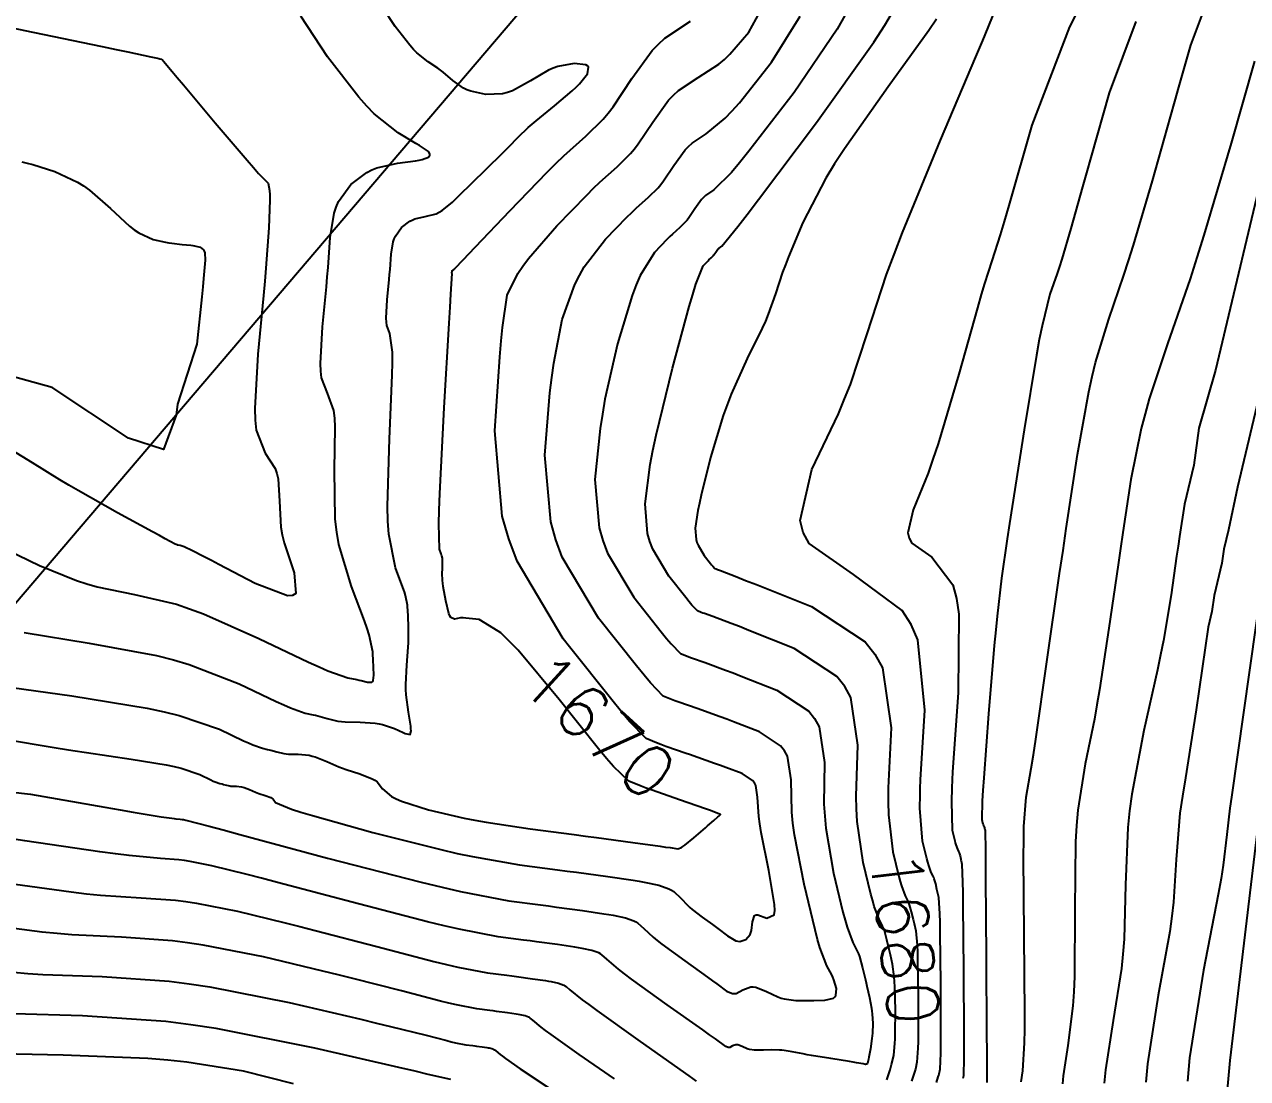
# Model space of a CAD drawing. Header units: metres. Extents: x 837476 to 838477, y 1189012 to 1191014.
# Drawn here: x 837908.3 to 837998.5, y 1190220.5 to 1190298.2 of the extents above; entities that cross this region are included whole.
import ezdxf

# ---------------------------------------------------------------- set-up
doc = ezdxf.new("R2010")
doc.units = ezdxf.units.M
doc.header["$LTSCALE"] = 0.3
for name, color, linetype in [('CORREDORVIA', 94, 'Continuous'), ('COTAS 10', 1, 'Continuous'), ('COTAS INT', 252, 'Continuous')]:
    doc.layers.add(name, color=color, linetype=linetype)
doc.styles.get("Standard").update_dxf_attribs({"font": 'simplex.shx'})

msp = doc.modelspace()

# ---------------------------------------------------------------- linework, layer by layer
at = {"layer": 'CORREDORVIA'}
msp.add_lwpolyline([(837910.676, 1191000.965), (838246.889, 1191005.3), (838347.391, 1190870.925), (838423.516, 1190628.699), (838450.215, 1190473.685), (838321.32, 1190375.615), (838242.09, 1190297.633), (838236.889, 1190068.622), (838166.593, 1189160.17), (837860.483, 1189307.124), (837593.191, 1189234.399), (837744.487, 1189686.609), (837700.859, 1189887.9), (837671.347, 1190075.087), (837676.273, 1190181.696), (837885.383, 1190229.429), (837983.184, 1190344.12), (837817.554, 1190502.187), (837798.033, 1190660.17), (837963.574, 1190795.982)], close=True, dxfattribs=at)
at = {"layer": 'COTAS 10'}
for points in [[(837906.501, 1190249.45), (837911.834, 1190248.712), (837917.393, 1190247.804), (837918.636, 1190247.541), (837919.751, 1190247.273), (837922.711, 1190246.264), (837924.489, 1190245.414), (837924.859, 1190245.247), (837925.177, 1190245.109), (837925.882, 1190244.857), (837926.264, 1190244.779), (837926.376, 1190244.751), (837926.492, 1190244.721), (837926.937, 1190244.589), (837927.464, 1190244.471), (837927.631, 1190244.45), (837927.808, 1190244.433), (837928.525, 1190244.411), (837929.321, 1190244.337), (837929.547, 1190244.287), (837929.775, 1190244.225), (837930.623, 1190243.89), (837931.524, 1190243.495), (837931.787, 1190243.393), (837932.056, 1190243.295), (837933.075, 1190242.968), (837933.973, 1190242.614), (837934.165, 1190242.498), (837934.332, 1190242.375), (837934.735, 1190241.867), (837935.404, 1190241.291), (837935.74, 1190241.125), (837936.141, 1190240.957), (837938.135, 1190240.324), (837940.755, 1190239.714), (837941.551, 1190239.559), (837942.378, 1190239.41), (837945.62, 1190238.923), (837948.875, 1190238.497), (837949.71, 1190238.386), (837950.516, 1190238.278), (837953.19, 1190237.915), (837955.213, 1190237.633), (837955.61, 1190237.577), (837955.935, 1190237.53), (837956.519, 1190237.439), (837956.77, 1190237.545), (837956.886, 1190237.622), (837957.021, 1190237.721), (837957.677, 1190238.25), (837958.383, 1190238.851), (837958.55, 1190238.994), (837958.705, 1190239.128), (837959.162, 1190239.527), (837959.468, 1190239.8), (837959.528, 1190239.854), (837959.577, 1190239.898), (837959.662, 1190239.978), (837959.208, 1190240.154), (837958.916, 1190240.258), (837958.553, 1190240.386), (837956.641, 1190241.049), (837954.619, 1190241.76), (837954.186, 1190241.918), (837953.807, 1190242.059), (837952.899, 1190242.429), (837951.775, 1190243.512), (837951.261, 1190244.103), (837950.658, 1190244.82), (837947.75, 1190248.461), (837944.727, 1190252.082), (837944.052, 1190252.787), (837943.448, 1190253.362), (837942.627, 1190253.878), (837941.853, 1190254.364), (837940.885, 1190254.461), (837940.677, 1190254.467), (837940.494, 1190254.463), (837940.049, 1190254.373), (837939.779, 1190254.49), (837939.708, 1190254.618), (837939.637, 1190254.786), (837939.393, 1190255.739), (837939.21, 1190256.792), (837939.178, 1190257.024), (837939.154, 1190257.231), (837939.136, 1190257.763), (837939.163, 1190258.092), (837939.167, 1190258.172), (837939.171, 1190258.246), (837939.171, 1190258.471), (837939.164, 1190258.647), (837939.162, 1190258.691), (837939.16, 1190258.732), (837939.153, 1190258.863), (837939.115, 1190259.039), (837939.093, 1190259.108), (837939.067, 1190259.186), (837938.929, 1190259.543), (837938.882, 1190261.394), (837938.912, 1190262.414), (837938.961, 1190263.654), (837939.294, 1190269.965), (837939.657, 1190276.196), (837939.726, 1190277.386), (837939.781, 1190278.343), (837939.862, 1190279.868), (837939.856, 1190279.884), (837939.855, 1190279.892), (837939.855, 1190279.9), (837939.857, 1190279.94), (837939.861, 1190279.983), (837939.863, 1190280.005), (837939.865, 1190280.037), (837939.87, 1190280.064), (837939.874, 1190280.076), (837939.888, 1190280.095), (837939.905, 1190280.108), (837939.911, 1190280.111), (837939.916, 1190280.113), (837939.939, 1190280.118), (837939.962, 1190280.125), (837939.968, 1190280.128), (837939.975, 1190280.131), (837939.997, 1190280.149), (837940.022, 1190280.173), (837940.029, 1190280.181), (837940.038, 1190280.189), (837940.071, 1190280.222), (837940.713, 1190280.897), (837941.105, 1190281.31), (837941.591, 1190281.822), (837944.116, 1190284.485), (837946.881, 1190287.338), (837947.517, 1190287.968), (837948.097, 1190288.53), (837949.722, 1190289.981), (837951.007, 1190291.242), (837951.372, 1190291.683), (837951.741, 1190292.164), (837953.108, 1190294.232), (837954.62, 1190296.3), (837955.081, 1190296.781), (837955.56, 1190297.222), (837957.443, 1190298.481)], [(837975.589, 1190298.616), (837975.021, 1190297.77), (837972.027, 1190293.63), (837968.788, 1190289.062), (837968.066, 1190287.946), (837967.419, 1190286.894), (837965.714, 1190283.63), (837964.67, 1190281.094), (837964.44, 1190280.5), (837964.236, 1190279.953), (837963.713, 1190278.37), (837963.177, 1190276.861), (837962.965, 1190276.36), (837962.726, 1190275.823), (837961.63, 1190273.588), (837960.438, 1190270.967), (837960.138, 1190270.188), (837959.851, 1190269.386), (837958.923, 1190266.295), (837958.235, 1190263.522), (837958.1, 1190262.92), (837957.988, 1190262.39), (837957.784, 1190261.077), (837957.856, 1190260.257), (837957.918, 1190260.038), (837957.999, 1190259.823), (837958.443, 1190259.076), (837958.909, 1190258.489), (837959.003, 1190258.375), (837959.081, 1190258.281), (837959.239, 1190258.117), (837959.339, 1190258.077), (837959.381, 1190258.061), (837959.43, 1190258.043), (837959.657, 1190257.964), (837960.851, 1190257.499), (837961.508, 1190257.238), (837962.308, 1190256.921), (837966.376, 1190255.299), (837970.314, 1190252.717), (837971.032, 1190251.795), (837971.587, 1190250.782), (837972.247, 1190246.376), (837972.025, 1190241.935), (837972.025, 1190241.608), (837972.025, 1190240.901), (837972.051, 1190239.951), (837972.366, 1190237.227), (837972.803, 1190235.409), (837972.905, 1190235.03), (837972.999, 1190234.706), (837973.272, 1190233.986), (837973.476, 1190233.58), (837973.526, 1190233.454), (837973.574, 1190233.322), (837973.723, 1190232.793), (837973.853, 1190232.234), (837973.923, 1190231.932), (837974.045, 1190231.402), (837974.147, 1190230.337), (837974.168, 1190229.85), (837974.186, 1190229.28), (837974.227, 1190226.526), (837974.227, 1190223.78), (837974.219, 1190223.214), (837974.208, 1190222.734), (837974.139, 1190221.702), (837974.022, 1190221.197), (837973.982, 1190221.049), (837973.937, 1190220.896), (837973.745, 1190220.314)], [(837999.022, 1190295.518), (837997.302, 1190289.471), (837995.299, 1190282.69), (837994.784, 1190281.038), (837994.285, 1190279.483), (837992.622, 1190274.68), (837991.262, 1190270.612), (837990.954, 1190269.52), (837990.675, 1190268.443), (837989.913, 1190264.68), (837989.319, 1190260.767), (837989.146, 1190259.596), (837988.968, 1190258.386), (837988.296, 1190253.702), (837987.601, 1190249.168), (837987.41, 1190248.054), (837987.219, 1190247), (837986.534, 1190243.702), (837986.002, 1190240.288), (837985.907, 1190239.16), (837985.836, 1190237.953), (837985.77, 1190232.938), (837985.744, 1190228.04), (837985.699, 1190226.907), (837985.637, 1190225.871), (837985.274, 1190222.938), (837984.923, 1190220.701), (837984.869, 1190220.104)], [(837951.828, 1190220.49), (837949.223, 1190222.281), (837947.168, 1190223.754), (837946.763, 1190224.051), (837946.428, 1190224.3), (837945.81, 1190224.8), (837945.63, 1190224.965), (837945.571, 1190225.002), (837945.509, 1190225.036), (837945.251, 1190225.13), (837944.877, 1190225.208), (837944.742, 1190225.231), (837944.593, 1190225.256), (837943.94, 1190225.352), (837943.142, 1190225.46), (837942.901, 1190225.492), (837942.651, 1190225.526), (837941.679, 1190225.653), (837940.203, 1190225.935), (837939.636, 1190226.065), (837939.001, 1190226.219), (837936.134, 1190226.961), (837932.555, 1190227.888), (837931.472, 1190228.158), (837930.347, 1190228.433), (837925.951, 1190229.473), (837921.513, 1190230.351), (837920.363, 1190230.523), (837919.246, 1190230.665), (837915.5, 1190230.924), (837911.822, 1190231.101), (837910.749, 1190231.193), (837909.653, 1190231.302), (837905.5, 1190231.848)]]:
    msp.add_lwpolyline(points, dxfattribs=at)
at = {"layer": 'COTAS INT'}
for points in [[(837986.406, 1190300.086), (837985.378, 1190298.058), (837982.604, 1190290.8), (837980.912, 1190284.883), (837980.566, 1190283.7), (837980.273, 1190282.715), (837979.659, 1190280.8), (837979.122, 1190279.138), (837978.878, 1190278.311), (837978.592, 1190277.326), (837977.215, 1190272.444), (837975.696, 1190267.311), (837975.321, 1190266.167), (837974.966, 1190265.143), (837973.848, 1190262.444), (837973.458, 1190260.743), (837973.562, 1190260.347), (837973.759, 1190259.983), (837975.234, 1190258.942), (837976.794, 1190256.904), (837977.044, 1190255.912), (837977.215, 1190254.736), (837977.176, 1190248.942), (837976.771, 1190243.128), (837976.711, 1190241.939), (837976.675, 1190240.932), (837976.735, 1190238.814), (837976.921, 1190238.036), (837976.965, 1190237.874), (837977.005, 1190237.735), (837977.122, 1190237.428), (837977.209, 1190237.254), (837977.231, 1190237.2), (837977.251, 1190237.143), (837977.315, 1190236.917), (837977.37, 1190236.678), (837977.385, 1190236.613), (837977.4, 1190236.549), (837977.453, 1190236.322), (837977.502, 1190234.987), (837977.515, 1190234.224), (837977.527, 1190233.29), (837977.569, 1190228.498), (837977.594, 1190223.711), (837977.595, 1190222.78), (837977.594, 1190222.021), (837977.571, 1190220.705), (837977.523, 1190220.496)], [(837906.585, 1190245.585), (837910.831, 1190244.868), (837911.897, 1190244.696), (837912.916, 1190244.536), (837916.201, 1190244.053), (837918.787, 1190243.631), (837919.366, 1190243.508), (837919.884, 1190243.384), (837921.261, 1190242.914), (837922.088, 1190242.519), (837922.261, 1190242.441), (837922.408, 1190242.377), (837922.737, 1190242.26), (837922.914, 1190242.223), (837922.967, 1190242.21), (837923.021, 1190242.196), (837923.227, 1190242.135), (837923.472, 1190242.08), (837923.55, 1190242.07), (837923.633, 1190242.062), (837923.966, 1190242.052), (837924.336, 1190242.018), (837924.442, 1190241.995), (837924.548, 1190241.965), (837924.942, 1190241.81), (837925.362, 1190241.626), (837925.484, 1190241.579), (837925.609, 1190241.533), (837926.083, 1190241.381), (837926.501, 1190241.216), (837926.59, 1190241.162), (837926.668, 1190241.105), (837926.855, 1190240.869), (837928.023, 1190240.37), (837928.72, 1190240.148), (837929.578, 1190239.889), (837934.026, 1190238.649), (837939.031, 1190237.384), (837940.241, 1190237.109), (837941.374, 1190236.868), (837944.832, 1190236.269), (837947.63, 1190235.902), (837948.348, 1190235.807), (837949.041, 1190235.714), (837951.34, 1190235.402), (837953.219, 1190235.125), (837953.648, 1190235.055), (837954.037, 1190234.987), (837955.111, 1190234.765), (837955.854, 1190234.494), (837956.034, 1190234.396), (837956.203, 1190234.288), (837956.722, 1190233.815), (837957.236, 1190233.272), (837957.402, 1190233.121), (837957.578, 1190232.968), (837958.3, 1190232.412), (837959.066, 1190231.86), (837959.269, 1190231.709), (837959.469, 1190231.56), (837960.162, 1190231.03), (837960.778, 1190230.67), (837960.93, 1190230.627), (837961.074, 1190230.609), (837961.525, 1190230.751), (837961.843, 1190231.134), (837961.902, 1190231.269), (837961.949, 1190231.416), (837962.016, 1190232.049), (837962.171, 1190232.527), (837962.273, 1190232.576), (837962.401, 1190232.588), (837963.078, 1190232.333), (837963.615, 1190232.574), (837963.655, 1190232.899), (837963.647, 1190233.337), (837963.225, 1190235.853), (837962.652, 1190238.656), (837962.55, 1190239.274), (837962.471, 1190239.825), (837962.39, 1190241.244), (837962.262, 1190242.104), (837962.153, 1190242.302), (837962.013, 1190242.482), (837961.244, 1190242.986), (837960.058, 1190243.438), (837959.654, 1190243.585), (837959.218, 1190243.742), (837957.372, 1190244.388), (837957.117, 1190244.478), (837955.628, 1190245), (837955.257, 1190245.135), (837954.933, 1190245.256), (837954.167, 1190245.566), (837952.957, 1190246.824), (837952.354, 1190247.541), (837951.634, 1190248.419), (837948.521, 1190252.347), (837948.066, 1190252.92), (837944.66, 1190258.645), (837944.041, 1190260.295), (837943.564, 1190261.971), (837943.013, 1190268.259), (837943.378, 1190273.727), (837943.479, 1190274.888), (837943.579, 1190275.895), (837943.936, 1190278.259), (837944.712, 1190279.873), (837945.075, 1190280.408), (837945.504, 1190280.982), (837947.587, 1190283.374), (837949.793, 1190285.651), (837950.298, 1190286.152), (837950.757, 1190286.597), (837952.032, 1190287.738), (837953.028, 1190288.716), (837953.311, 1190289.058), (837953.597, 1190289.43), (837954.657, 1190291.034), (837955.829, 1190292.637), (837956.187, 1190293.01), (837956.558, 1190293.352), (837958.018, 1190294.328), (837959.535, 1190295.309), (837959.943, 1190295.655), (837960.345, 1190296.032), (837961.752, 1190297.658), (837962.824, 1190299.62)], [(837908.329, 1190253.401), (837913.104, 1190252.599), (837918.085, 1190251.691), (837919.316, 1190251.381), (837920.483, 1190251.044), (837924.161, 1190249.614), (837926.889, 1190248.31), (837927.458, 1190248.053), (837927.945, 1190247.841), (837929.028, 1190247.454), (837929.613, 1190247.334), (837929.786, 1190247.292), (837929.964, 1190247.245), (837930.647, 1190247.043), (837931.455, 1190246.863), (837931.712, 1190246.829), (837931.983, 1190246.803), (837933.084, 1190246.771), (837934.199, 1190246.708), (837934.479, 1190246.664), (837934.746, 1190246.608), (837935.61, 1190246.306), (837936.266, 1190246.008), (837936.403, 1190245.954), (837936.521, 1190245.912), (837936.783, 1190245.865), (837936.845, 1190246.137), (837936.835, 1190246.297), (837936.815, 1190246.494), (837936.646, 1190247.509), (837936.479, 1190248.805), (837936.459, 1190249.179), (837936.451, 1190249.558), (837936.518, 1190250.983), (837936.626, 1190252.312), (837936.644, 1190252.632), (837936.657, 1190252.931), (837936.66, 1190253.837), (837936.629, 1190254.547), (837936.621, 1190254.723), (837936.613, 1190254.89), (837936.587, 1190255.419), (837936.434, 1190256.125), (837936.346, 1190256.404), (837936.238, 1190256.719), (837935.685, 1190258.158), (837935.203, 1190260.635), (837935.14, 1190261.604), (837935.108, 1190262.697), (837935.247, 1190267.665), (837935.457, 1190272.369), (837935.469, 1190273.295), (837935.462, 1190274.058), (837935.271, 1190275.451), (837935.048, 1190276.031), (837935.02, 1190276.281), (837935.007, 1190276.57), (837935.083, 1190277.935), (837935.231, 1190279.431), (837935.264, 1190279.803), (837935.294, 1190280.156), (837935.37, 1190281.278), (837935.52, 1190282.19), (837935.596, 1190282.412), (837935.687, 1190282.619), (837936.139, 1190283.256), (837936.742, 1190283.714), (837936.928, 1190283.808), (837937.121, 1190283.888), (837937.89, 1190284.063), (837938.697, 1190284.275), (837938.915, 1190284.379), (837939.131, 1190284.504), (837939.893, 1190285.118), (837940.738, 1190285.954), (837941.007, 1190286.217), (837941.29, 1190286.495), (837942.438, 1190287.617), (837943.549, 1190288.707), (837944.047, 1190289.205), (837944.737, 1190289.913), (837945.484, 1190290.623), (837945.759, 1190290.864), (837946.064, 1190291.124), (837947.412, 1190292.224), (837948.725, 1190293.332), (837949.007, 1190293.597), (837949.255, 1190293.844), (837949.857, 1190294.586), (837949.931, 1190295.082), (837949.846, 1190295.174), (837949.715, 1190295.246), (837948.861, 1190295.342), (837947.665, 1190295.129), (837947.32, 1190295.006), (837946.968, 1190294.855), (837945.644, 1190294.079), (837944.308, 1190293.339), (837943.948, 1190293.211), (837943.593, 1190293.117), (837942.349, 1190293.055), (837941.236, 1190293.309), (837940.964, 1190293.413), (837940.708, 1190293.533), (837939.915, 1190294.09), (837939.215, 1190294.699), (837939.019, 1190294.852), (837938.821, 1190294.997), (837938.094, 1190295.466), (837937.277, 1190296.124), (837937.022, 1190296.389), (837936.754, 1190296.69), (837935.681, 1190298.076), (837934.768, 1190299.462)], [(837971.913, 1190220.406), (837972.162, 1190221.159), (837972.219, 1190221.356), (837972.272, 1190221.548), (837972.422, 1190222.201), (837972.457, 1190222.532), (837972.515, 1190223.09), (837972.531, 1190223.431), (837972.544, 1190223.814), (837972.557, 1190225.539), (837972.515, 1190227.274), (837972.494, 1190227.663), (837972.469, 1190228.012), (837972.341, 1190228.942), (837972.184, 1190229.624), (837972.139, 1190229.817), (837972.094, 1190230.012), (837971.927, 1190230.731), (837971.735, 1190231.411), (837971.674, 1190231.581), (837971.609, 1190231.744), (837971.347, 1190232.266), (837970.996, 1190233.191), (837970.875, 1190233.608), (837970.743, 1190234.095), (837970.182, 1190236.434), (837969.739, 1190239.461), (837969.681, 1190240.382), (837969.653, 1190241.334), (837969.652, 1190241.338), (837969.783, 1190245.093), (837969.256, 1190248.613), (837968.812, 1190249.421), (837968.239, 1190250.158), (837965.093, 1190252.22), (837961.745, 1190253.55), (837961.045, 1190253.825), (837960.443, 1190254.06), (837959.086, 1190254.57), (837958.479, 1190254.783), (837958.35, 1190254.83), (837958.238, 1190254.872), (837957.971, 1190254.98), (837957.55, 1190255.417), (837957.34, 1190255.667), (837957.09, 1190255.972), (837955.849, 1190257.537), (837954.664, 1190259.529), (837954.449, 1190260.102), (837954.283, 1190260.686), (837954.091, 1190262.873), (837954.479, 1190265.775), (837954.678, 1190266.809), (837954.916, 1190267.943), (837956.109, 1190272.873), (837957.341, 1190277.429), (837957.604, 1190278.328), (837957.834, 1190279.07), (837958.381, 1190280.44), (837958.669, 1190280.737), (837958.734, 1190280.802), (837958.794, 1190280.86), (837958.961, 1190281.009), (837959.091, 1190281.137), (837959.127, 1190281.181), (837959.165, 1190281.23), (837959.303, 1190281.439), (837959.456, 1190281.648), (837959.503, 1190281.697), (837959.551, 1190281.742), (837959.741, 1190281.869), (837960.937, 1190283.33), (837961.619, 1190284.216), (837962.454, 1190285.31), (837966.736, 1190290.999), (837970.961, 1190296.929), (837971.76, 1190298.175), (837972.398, 1190299.249)], [(837975.577, 1190220.222), (837975.712, 1190220.634), (837975.744, 1190220.742), (837975.773, 1190220.847), (837975.855, 1190221.204), (837975.901, 1190222.377), (837975.907, 1190222.931), (837975.907, 1190222.997), (837975.91, 1190223.745), (837975.898, 1190227.512), (837975.857, 1190231.285), (837975.841, 1190232.037), (837975.824, 1190232.662), (837975.749, 1190233.862), (837975.661, 1190234.241), (837975.637, 1190234.348), (837975.612, 1190234.456), (837975.519, 1190234.855), (837975.412, 1190235.232), (837975.378, 1190235.327), (837975.343, 1190235.417), (837975.197, 1190235.707), (837975.002, 1190236.221), (837974.935, 1190236.452), (837974.862, 1190236.722), (837974.551, 1190238.02), (837974.363, 1190240.442), (837974.368, 1190241.42), (837974.381, 1190241.881), (837974.398, 1190242.532), (837974.711, 1190247.659), (837974.194, 1190252.841), (837973.701, 1190253.988), (837973.055, 1190255.01), (837969.457, 1190257.659), (837966.194, 1190259.962), (837965.759, 1190260.767), (837965.529, 1190261.643), (837966.39, 1190265.407), (837968.347, 1190269.517), (837968.806, 1190270.611), (837969.23, 1190271.686), (837970.464, 1190275.407), (837971.902, 1190279.786), (837972.455, 1190281.274), (837973.075, 1190282.882), (837975.871, 1190289.689), (837978.485, 1190295.839), (837978.99, 1190297.033), (837979.4, 1190298.007), (837980.088, 1190299.689)], [(837981.817, 1190220.259), (837981.947, 1190221.084), (837982.066, 1190223.134), (837982.08, 1190224.127), (837982.085, 1190225.303), (837982.034, 1190231.084), (837981.995, 1190236.89), (837982.007, 1190238.082), (837982.029, 1190239.093), (837982.192, 1190241.242), (837982.566, 1190243.368), (837982.721, 1190244.363), (837982.899, 1190245.536), (837983.724, 1190251.242), (837984.659, 1190257.756), (837984.906, 1190259.438), (837985.147, 1190261.066), (837985.973, 1190266.508), (837986.809, 1190271.143), (837987.056, 1190272.262), (837987.31, 1190273.311), (837988.285, 1190276.508), (837989.397, 1190279.735), (837989.738, 1190280.802), (837990.093, 1190281.945), (837991.495, 1190286.702), (837992.84, 1190291.428), (837993.16, 1190292.553), (837993.456, 1190293.597), (837994.337, 1190296.702), (837995.287, 1190299.247)], [(837902.658, 1190242.164), (837908.773, 1190241.466), (837914.269, 1190240.514), (837915.399, 1190240.32), (837916.36, 1190240.156), (837918.415, 1190239.813), (837919.207, 1190239.695), (837919.37, 1190239.672), (837919.51, 1190239.654), (837919.813, 1190239.623), (837919.969, 1190239.612), (837920.015, 1190239.606), (837920.063, 1190239.599), (837920.247, 1190239.563), (837921.966, 1190239.107), (837922.981, 1190238.835), (837924.23, 1190238.5), (837930.688, 1190236.766), (837937.593, 1190234.977), (837939.124, 1190234.608), (837940.489, 1190234.294), (837944.043, 1190233.615), (837946.385, 1190233.308), (837946.986, 1190233.228), (837947.566, 1190233.151), (837949.49, 1190232.89), (837951.063, 1190232.658), (837951.421, 1190232.599), (837951.747, 1190232.542), (837952.646, 1190232.356), (837953.267, 1190232.13), (837953.418, 1190232.048), (837953.56, 1190231.958), (837953.994, 1190231.561), (837954.685, 1190230.922), (837954.989, 1190230.678), (837955.341, 1190230.405), (837957.017, 1190229.179), (837958.704, 1190227.977), (837959.062, 1190227.72), (837959.373, 1190227.494), (837960.102, 1190226.953), (837960.543, 1190226.765), (837960.672, 1190226.764), (837960.804, 1190226.784), (837961.305, 1190227.038), (837961.888, 1190227.261), (837962.072, 1190227.261), (837962.266, 1190227.234), (837963.045, 1190226.917), (837963.89, 1190226.519), (837964.125, 1190226.441), (837964.36, 1190226.378), (837965.212, 1190226.267), (837966.06, 1190226.26), (837966.293, 1190226.261), (837966.524, 1190226.264), (837967.351, 1190226.288), (837967.982, 1190226.44), (837968.09, 1190226.524), (837968.168, 1190226.626), (837968.21, 1190227.144), (837968.011, 1190227.788), (837967.938, 1190227.969), (837967.857, 1190228.152), (837967.498, 1190228.824), (837966.99, 1190230.162), (837966.815, 1190230.764), (837966.625, 1190231.468), (837965.814, 1190234.847), (837965.114, 1190238.48), (837964.994, 1190239.344), (837964.906, 1190240.145), (837964.854, 1190242.527), (837964.593, 1190244.274), (837964.373, 1190244.675), (837964.088, 1190245.041), (837962.527, 1190246.064), (837960.62, 1190246.809), (837960.118, 1190246.998), (837959.626, 1190247.181), (837957.943, 1190247.782), (837956.579, 1190248.261), (837956.288, 1190248.367), (837956.035, 1190248.461), (837955.435, 1190248.704), (837954.488, 1190249.688), (837954.016, 1190250.25), (837953.453, 1190250.936), (837950.661, 1190254.459), (837947.994, 1190258.94), (837947.51, 1190260.231), (837947.137, 1190261.543), (837946.706, 1190266.463), (837947.079, 1190271.076), (837947.212, 1190272.195), (837947.358, 1190273.245), (837947.994, 1190276.463), (837948.922, 1190279.058), (837949.252, 1190279.715), (837949.614, 1190280.345), (837951.185, 1190282.396), (837952.751, 1190284.013), (837953.11, 1190284.369), (837953.436, 1190284.685), (837954.341, 1190285.495), (837955.049, 1190286.189), (837955.25, 1190286.432), (837955.453, 1190286.697), (837956.205, 1190287.836), (837957.038, 1190288.974), (837957.292, 1190289.239), (837957.556, 1190289.482), (837958.592, 1190290.175), (837960.002, 1190291.316), (837960.502, 1190291.842), (837961.048, 1190292.458), (837963.414, 1190295.438), (837965.529, 1190298.837)], [(837968.839, 1190298.946), (837968.245, 1190297.883), (837965.075, 1190293.219), (837961.751, 1190288.884), (837961.06, 1190288.029), (837960.47, 1190287.323), (837959.167, 1190286.022), (837958.553, 1190285.612), (837958.397, 1190285.468), (837958.247, 1190285.311), (837957.754, 1190284.637), (837957.309, 1190283.963), (837957.189, 1190283.807), (837957.07, 1190283.663), (837956.651, 1190283.252), (837956.115, 1190282.773), (837955.922, 1190282.586), (837955.71, 1190282.375), (837954.783, 1190281.418), (837953.724, 1190279.707), (837953.428, 1190279.021), (837953.131, 1190278.244), (837952.052, 1190274.668), (837951.137, 1190270.594), (837950.945, 1190269.502), (837950.779, 1190268.425), (837950.399, 1190264.668), (837950.71, 1190261.114), (837950.98, 1190260.166), (837951.329, 1190259.234), (837953.255, 1190255.998), (837955.271, 1190253.454), (837955.678, 1190252.958), (837956.019, 1190252.553), (837956.703, 1190251.842), (837957.136, 1190251.666), (837957.319, 1190251.598), (837957.529, 1190251.522), (837958.515, 1190251.176), (837960.034, 1190250.62), (837960.581, 1190250.412), (837961.183, 1190250.179), (837963.81, 1190249.142), (837966.164, 1190247.599), (837966.592, 1190247.048), (837966.924, 1190246.443), (837967.319, 1190243.81), (837967.279, 1190240.742), (837967.338, 1190239.863), (837967.427, 1190238.97), (837967.998, 1190235.64), (837968.684, 1190232.781), (837968.845, 1190232.186), (837968.993, 1190231.677), (837969.423, 1190230.545), (837969.742, 1190229.907), (837969.821, 1190229.708), (837969.896, 1190229.5), (837970.131, 1190228.669), (837970.335, 1190227.79), (837970.39, 1190227.552), (837970.445, 1190227.316), (837970.638, 1190226.482), (837970.791, 1190225.687), (837970.821, 1190225.476), (837970.845, 1190225.269), (837970.886, 1190224.553), (837970.861, 1190223.848), (837970.844, 1190223.648), (837970.822, 1190223.446), (837970.706, 1190222.699), (837970.583, 1190222.07), (837970.557, 1190221.943), (837970.534, 1190221.836), (837970.481, 1190221.618), (837970.414, 1190221.56), (837970.383, 1190221.554), (837970.346, 1190221.552), (837970.166, 1190221.578), (837969.671, 1190221.671), (837969.436, 1190221.711), (837969.158, 1190221.757), (837967.799, 1190221.974), (837966.365, 1190222.206), (837966.04, 1190222.262), (837965.746, 1190222.315), (837964.944, 1190222.474), (837964.341, 1190222.579), (837964.173, 1190222.596), (837964.005, 1190222.609), (837963.393, 1190222.615), (837962.828, 1190222.596), (837962.69, 1190222.593), (837962.56, 1190222.591), (837962.155, 1190222.592), (837961.803, 1190222.637), (837961.706, 1190222.663), (837961.609, 1190222.695), (837961.259, 1190222.86), (837960.937, 1190222.991), (837960.857, 1190223.002), (837960.781, 1190223.002), (837960.54, 1190222.91), (837960.332, 1190222.805), (837960.278, 1190222.797), (837960.225, 1190222.797), (837960.042, 1190222.875), (837959.276, 1190223.429), (837958.854, 1190223.73), (837958.342, 1190224.095), (837955.735, 1190225.947), (837953.104, 1190227.843), (837952.575, 1190228.236), (837952.134, 1190228.572), (837951.266, 1190229.308), (837950.917, 1190229.627), (837950.803, 1190229.699), (837950.681, 1190229.765), (837950.181, 1190229.947), (837949.457, 1190230.097), (837949.195, 1190230.143), (837948.906, 1190230.19), (837947.64, 1190230.377), (837946.091, 1190230.587), (837945.624, 1190230.65), (837945.141, 1190230.714), (837943.255, 1190230.961), (837940.394, 1190231.507), (837939.294, 1190231.76), (837938.062, 1190232.058), (837932.503, 1190233.498), (837927.005, 1190234.963), (837925.811, 1190235.276), (837924.76, 1190235.549), (837922.148, 1190236.2), (837920.546, 1190236.516), (837920.131, 1190236.579), (837919.728, 1190236.63), (837918.375, 1190236.723), (837916.068, 1190236.939), (837915.063, 1190237.067), (837913.899, 1190237.225), (837908.375, 1190238.043), (837903.036, 1190238.844)], [(837903.904, 1190298.71), (837908.959, 1190297.667), (837914.075, 1190296.604), (837915.103, 1190296.39), (837915.963, 1190296.21), (837917.665, 1190295.849), (837918.152, 1190295.741), (837918.246, 1190295.72), (837918.322, 1190295.703), (837918.447, 1190295.678), (837918.475, 1190295.655), (837918.489, 1190295.641), (837918.506, 1190295.623), (837918.591, 1190295.528), (837919.238, 1190294.759), (837919.61, 1190294.317), (837920.065, 1190293.774), (837922.404, 1190290.985), (837924.755, 1190288.209), (837925.219, 1190287.675), (837925.601, 1190287.243), (837926.303, 1190286.531), (837926.415, 1190285.995), (837926.425, 1190285.675), (837926.425, 1190285.28), (837926.351, 1190283.234), (837926.144, 1190280.266), (837926.062, 1190279.29), (837925.967, 1190278.247), (837925.535, 1190273.924), (837925.312, 1190269.909), (837925.351, 1190269.06), (837925.432, 1190268.325), (837926.089, 1190266.618), (837926.824, 1190265.487), (837926.955, 1190265.114), (837927.055, 1190264.716), (837927.153, 1190263.066), (837927.251, 1190261.152), (837927.351, 1190260.587), (837927.482, 1190260.009), (837928.217, 1190257.796), (837928.347, 1190256.269), (837928.096, 1190256.123), (837927.722, 1190256.097), (837925.336, 1190257.004), (837922.67, 1190258.409), (837922.119, 1190258.698), (837921.649, 1190258.944), (837920.628, 1190259.469), (837920.204, 1190259.667), (837920.111, 1190259.706), (837920.028, 1190259.739), (837919.815, 1190259.802), (837919.671, 1190259.831), (837919.632, 1190259.842), (837919.592, 1190259.855), (837919.45, 1190259.914), (837918.713, 1190260.31), (837918.298, 1190260.536), (837917.791, 1190260.812), (837915.203, 1190262.228), (837912.302, 1190263.853), (837911.6, 1190264.261), (837910.941, 1190264.65), (837908.924, 1190265.901), (837907.399, 1190266.839)], [(837907.071, 1190259.493), (837909.45, 1190258.343), (837912.178, 1190257.225), (837912.937, 1190256.978), (837913.698, 1190256.76), (837916.46, 1190256.201), (837919.55, 1190255.473), (837920.518, 1190255.149), (837921.534, 1190254.771), (837925.61, 1190252.963), (837929.29, 1190251.205), (837930.056, 1190250.859), (837930.713, 1190250.574), (837932.174, 1190250.051), (837932.851, 1190249.926), (837933.015, 1190249.891), (837933.167, 1190249.856), (837933.63, 1190249.73), (837933.942, 1190249.733), (837934, 1190249.779), (837934.045, 1190249.844), (837934.105, 1190250.246), (837934.079, 1190250.834), (837934.07, 1190251.017), (837934.06, 1190251.209), (837934.021, 1190251.975), (837933.752, 1190253.212), (837933.598, 1190253.7), (837933.409, 1190254.252), (837932.44, 1190256.774), (837931.524, 1190259.877), (837931.368, 1190260.795), (837931.255, 1190261.74), (837931.2, 1190265.365), (837931.256, 1190268.543), (837931.212, 1190269.205), (837931.143, 1190269.772), (837930.68, 1190271.034), (837930.24, 1190272.178), (837930.185, 1190272.67), (837930.16, 1190273.239), (837930.309, 1190275.93), (837930.601, 1190278.879), (837930.666, 1190279.612), (837930.724, 1190280.308), (837930.874, 1190282.519), (837931.17, 1190284.317), (837931.32, 1190284.753), (837931.499, 1190285.163), (837932.391, 1190286.418), (837933.579, 1190287.319), (837933.945, 1190287.505), (837934.327, 1190287.663), (837935.841, 1190288.007), (837937.176, 1190288.172), (837937.446, 1190288.218), (837937.672, 1190288.264), (837938.126, 1190288.434), (837938.231, 1190288.602), (837938.237, 1190288.648), (837938.232, 1190288.693), (837938.13, 1190288.855), (837937.684, 1190289.162), (837937.463, 1190289.299), (837937.199, 1190289.459), (837935.891, 1190290.225), (837934.129, 1190291.644), (837933.578, 1190292.215), (837933, 1190292.863), (837930.687, 1190295.851), (837928.72, 1190298.841)], [(837990.274, 1190298.446), (837988.312, 1190293.193), (837986.96, 1190288.416), (837986.64, 1190287.289), (837986.345, 1190286.248), (837985.477, 1190283.193), (837984.809, 1190280.927), (837984.639, 1190280.382), (837984.477, 1190279.874), (837983.947, 1190278.336), (837983.358, 1190276.01), (837983.159, 1190275.005), (837982.943, 1190273.842), (837982.033, 1190268.336), (837981.162, 1190262.685), (837980.97, 1190261.431), (837980.801, 1190260.311), (837980.37, 1190257.388), (837980.047, 1190254.61), (837979.946, 1190253.582), (837979.84, 1190252.442), (837979.415, 1190247.388), (837979.06, 1190242.675), (837978.999, 1190241.749), (837978.953, 1190240.987), (837978.919, 1190239.607), (837978.981, 1190239.35), (837978.995, 1190239.296), (837979.008, 1190239.25), (837979.047, 1190239.148), (837979.076, 1190239.091), (837979.083, 1190239.073), (837979.09, 1190239.054), (837979.111, 1190238.979), (837979.129, 1190238.9), (837979.134, 1190238.879), (837979.139, 1190238.857), (837979.157, 1190238.782), (837979.18, 1190237.312), (837979.188, 1190236.411), (837979.198, 1190235.296), (837979.24, 1190229.485), (837979.277, 1190223.677), (837979.283, 1190222.564), (837979.287, 1190221.665), (837979.288, 1190220.207)], [(838000, 1190288.963), (837996.15, 1190272.731), (837994.917, 1190268.463), (837994.541, 1190265.744), (837993.853, 1190262.852), (837993.491, 1190260.467), (837993.386, 1190259.754), (837993.278, 1190259.017), (837992.868, 1190256.162), (837992.304, 1190252.8), (837992.098, 1190251.744), (837991.871, 1190250.632), (837990.875, 1190246.162), (837989.975, 1190241.483), (837989.808, 1190240.238), (837989.677, 1190239.017), (837989.505, 1190234.791), (837989.403, 1190230.776), (837989.318, 1190229.687), (837989.208, 1190228.608), (837988.601, 1190224.791), (837988.03, 1190221.143), (837987.941, 1190220.17)], [(837908.143, 1190288.099), (837908.547, 1190288.002), (837908.964, 1190287.893), (837910.58, 1190287.387), (837912.243, 1190286.607), (837912.691, 1190286.324), (837913.133, 1190286.013), (837914.68, 1190284.646), (837916.083, 1190283.35), (837916.433, 1190283.083), (837916.766, 1190282.855), (837917.831, 1190282.365), (837918.74, 1190282.169), (837918.974, 1190282.128), (837919.202, 1190282.091), (837919.96, 1190282.003), (837920.595, 1190281.942), (837920.745, 1190281.922), (837920.883, 1190281.901), (837921.288, 1190281.815), (837921.546, 1190281.609), (837921.592, 1190281.513), (837921.628, 1190281.399), (837921.664, 1190280.847), (837921.549, 1190279.493), (837921.488, 1190278.875), (837921.416, 1190278.15), (837921.051, 1190274.651), (837919.628, 1190270.225), (837919.515, 1190269.408), (837918.596, 1190266.885), (837916.005, 1190267.727), (837910.373, 1190271.47), (837905.477, 1190272.816)], [(838000, 1190273.531), (837997.76, 1190264.1), (837997.097, 1190260.97), (837996.77, 1190259.533), (837996.623, 1190258.508), (837996.054, 1190256.133), (837995.867, 1190254.953), (837995.604, 1190253.783), (837994.727, 1190247.692), (837993.947, 1190242.677), (837993.709, 1190241.317), (837993.519, 1190240.08), (837993.24, 1190236.645), (837993.063, 1190233.513), (837992.937, 1190232.468), (837992.778, 1190231.345), (837991.929, 1190226.645), (837991.136, 1190221.585), (837991.013, 1190220.235)], [(838000, 1190260.143), (837997.339, 1190241.245), (837997.194, 1190240.438), (837996.975, 1190238.499), (837996.722, 1190236.25), (837996.556, 1190235.248), (837996.349, 1190234.081), (837995.256, 1190228.499), (837994.242, 1190222.027), (837994.085, 1190220.301)], [(837998.518, 1190199.341), (837998.329, 1190199.927), (837998.275, 1190200.114), (837998.222, 1190200.311), (837998.026, 1190201.114), (837997.766, 1190203.178), (837997.672, 1190204.171), (837997.569, 1190205.346), (837997.118, 1190211.114), (837996.976, 1190218.034), (837997.069, 1190219.937), (837997.218, 1190221.833), (838000, 1190245.113)], [(837906.937, 1190234.946), (837911.776, 1190234.263), (837912.906, 1190234.13), (837913.945, 1190234.02), (837916.937, 1190233.823), (837919.487, 1190233.648), (837920.247, 1190233.551), (837921.029, 1190233.434), (837924.049, 1190232.837), (837927.553, 1190231.991), (837928.641, 1190231.717), (837929.78, 1190231.426), (837934.318, 1190230.229), (837938.531, 1190229.138), (837939.465, 1190228.913), (837940.298, 1190228.721), (837942.467, 1190228.307), (837943.896, 1190228.12), (837944.262, 1190228.071), (837944.616, 1190228.024), (837945.79, 1190227.864), (837946.75, 1190227.723), (837946.969, 1190227.687), (837947.167, 1190227.652), (837947.716, 1190227.539), (837948.095, 1190227.401), (837948.187, 1190227.351), (837948.273, 1190227.296), (837948.538, 1190227.054), (837949.446, 1190226.319), (837949.938, 1190225.953), (837950.534, 1190225.516), (837953.553, 1190223.351), (837956.661, 1190221.16), (837957.312, 1190220.706), (837957.872, 1190220.319)], [(837907.531, 1190228.34), (837908.593, 1190228.255), (837909.699, 1190228.183), (837914.062, 1190228.024), (837919.006, 1190227.683), (837920.478, 1190227.496), (837921.996, 1190227.268), (837927.852, 1190226.11), (837933.141, 1190224.875), (837934.302, 1190224.599), (837935.331, 1190224.351), (837937.949, 1190223.693), (837939.47, 1190223.299), (837939.807, 1190223.218), (837940.108, 1190223.149), (837940.891, 1190222.999), (837941.406, 1190222.931), (837941.539, 1190222.914), (837941.667, 1190222.897), (837942.09, 1190222.839), (837942.437, 1190222.788), (837942.516, 1190222.775), (837942.588, 1190222.763), (837942.786, 1190222.722), (837942.922, 1190222.672), (837942.956, 1190222.654), (837942.987, 1190222.634), (837943.083, 1190222.547), (837943.41, 1190222.281), (837943.588, 1190222.149), (837943.803, 1190221.991), (837944.893, 1190221.21), (837946.995, 1190219.82)], [(837939.764, 1190220.425), (837938.106, 1190220.814), (837937.132, 1190221.04), (837935.935, 1190221.318), (837929.753, 1190222.747), (837922.479, 1190224.185), (837920.594, 1190224.468), (837918.765, 1190224.7), (837912.624, 1190225.124), (837907.576, 1190225.264)], [(837928.168, 1190220.109), (837924.494, 1190221.038), (837920.312, 1190221.714), (837918.92, 1190221.854), (837917.426, 1190221.972), (837911.186, 1190222.224), (837905.453, 1190222.346)]]:
    msp.add_lwpolyline(points, dxfattribs=at)

# ---------------------------------------------------------------- texts
at = {"layer": 'COTAS 10', "char_height": 3.8, "attachment_point": 7}
for s, insert, rotation in [('1670', (837944.59, 1190249.506), 317.5295), ('1680', (837970.626, 1190237.168), 276.60217)]:
    msp.add_mtext(s, dxfattribs=dict(at, insert=insert, rotation=rotation))

doc.saveas('drawing.dxf')
